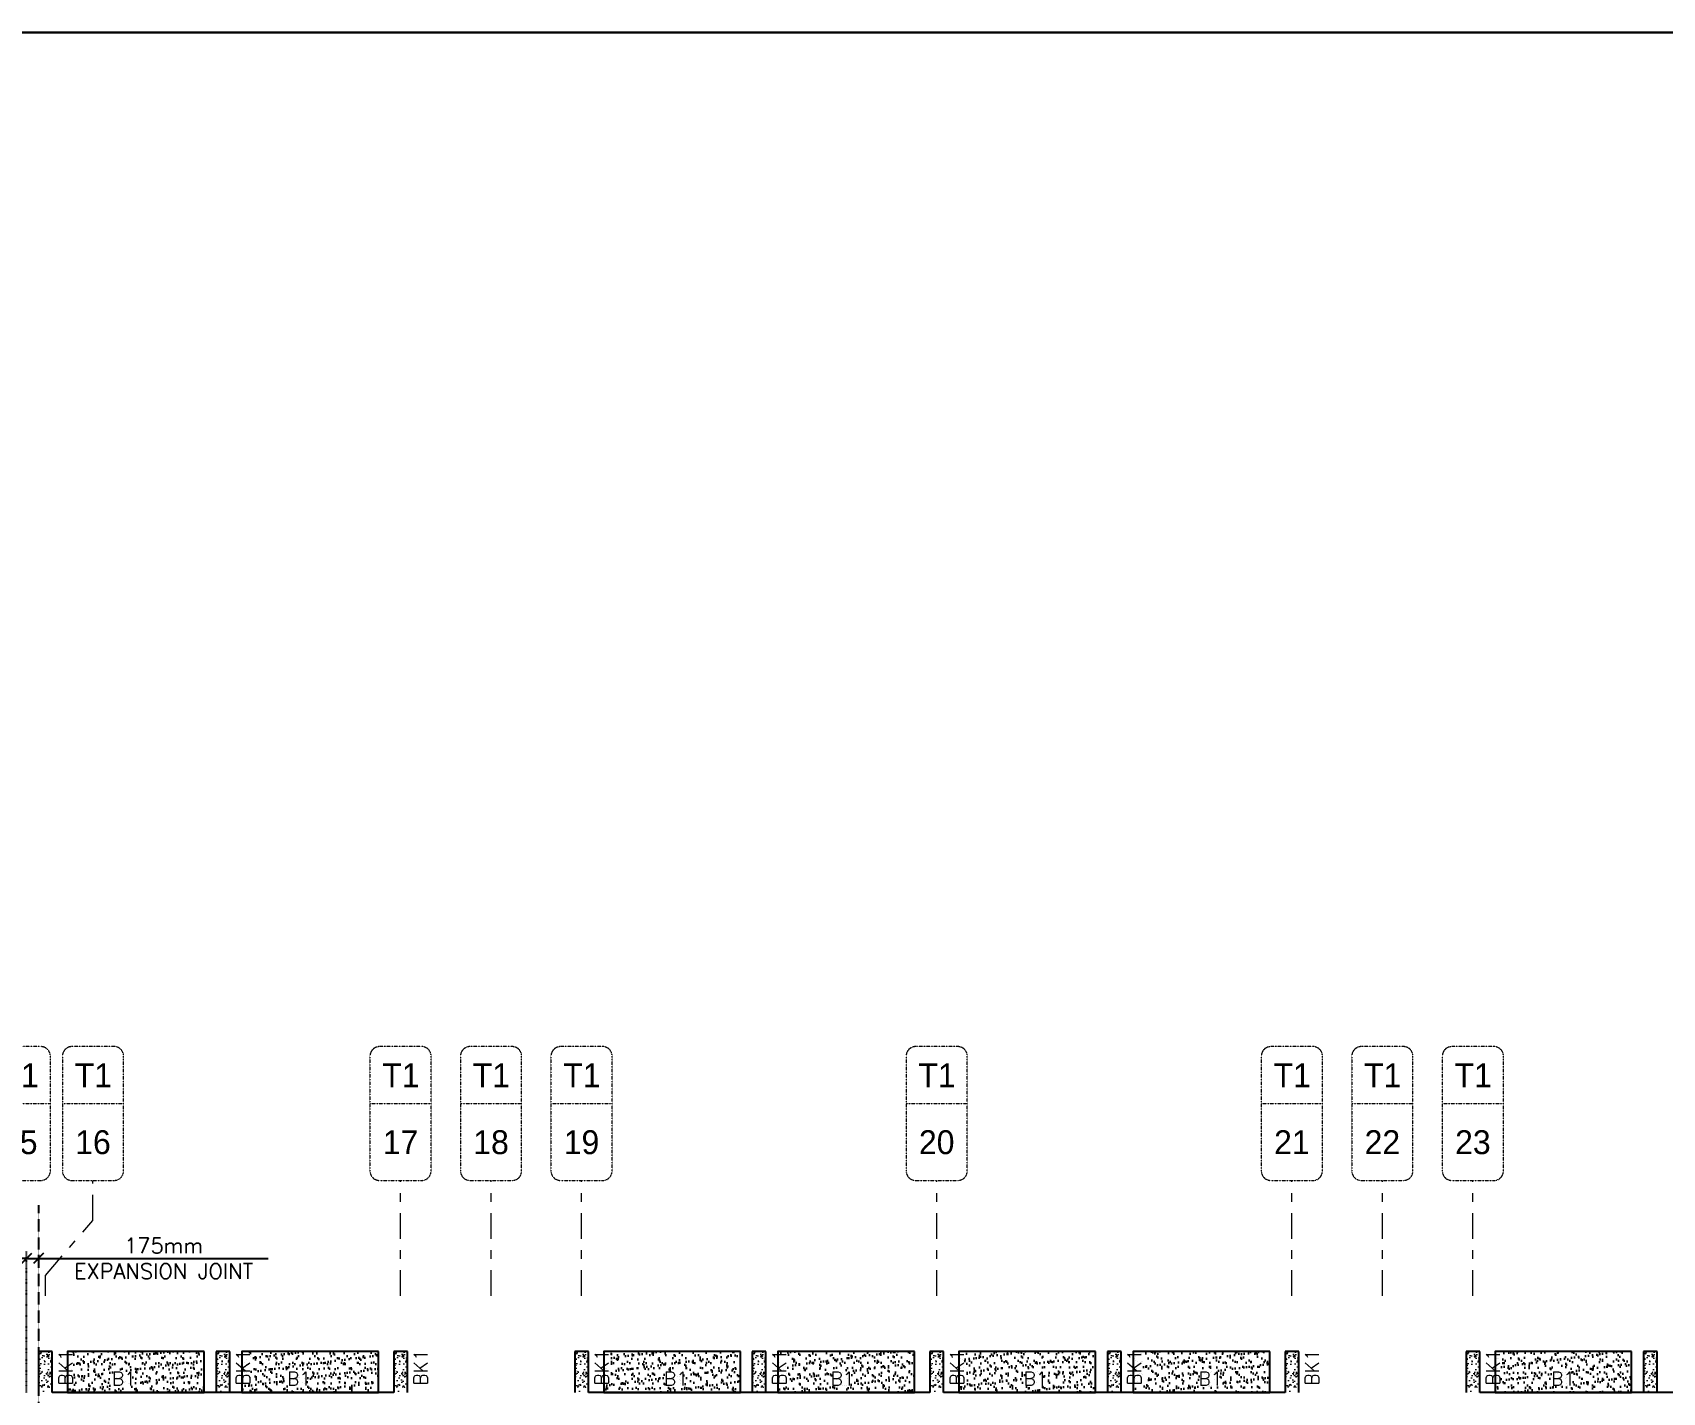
# Model space of a CAD drawing. Header units: millimetres. Extents: x 1078357 to 2594950, y -4969473 to -4636555.
# Drawn here: x 2093548 to 2117410, y -4656909 to -4636994 of the extents above; entities that cross this region are included whole.
import ezdxf
from ezdxf.enums import TextEntityAlignment as Align

# ---------------------------------------------------------------- set-up
doc = ezdxf.new("R2010")
doc.units = ezdxf.units.MM
doc.header["$PDMODE"] = 35
for name, pattern in [('CENTER', [2, 1.25, -0.25, 0.25, -0.25]), ('CONTINOUS', [0]), ('DGN STYLE 7', [8.34, 3.75, -1.67, 1.25, -1.67]), ('DOT', [0.25, 0, -0.25]), ('HIDDEN', [0.375, 0.25, -0.125]), ('New Retail block$0$CONTINOUS', [0])]:
    doc.linetypes.add(name, pattern=pattern)
doc.layers.get('0').update_dxf_attribs({"lineweight": 0})
doc.layers.get('Defpoints').update_dxf_attribs({"lineweight": 0})
for name, color, linetype, lineweight in [('A-_ANOTDIMA_D-', 6, 'Continuous', 13), ('A-_ANOTGRID_E-', 8, 'DGN STYLE 7', 13), ('Boundary', 40, 'Continuous', 30), ('GRID LINE', 8, 'Continuous', 0), ('HATCH', 8, 'Continuous', 30), ('S-NON STR RCC WALL', 8, 'Continuous', 0)]:
    doc.layers.add(name, color=color, linetype=linetype, lineweight=lineweight)
for name, color, linetype in [('B-200x650', 241, 'HIDDEN'), ('EXPANSION JOINT', 10, 'HIDDEN'), ('EXPANTION JOINT', 240, 'Continuous'), ('S-PROJECTION', 54, 'New Retail block$0$CONTINOUS')]:
    doc.layers.add(name, color=color, linetype=linetype)
doc.styles.add('Roman', font='romans')
doc.styles.add('ROMANS', font='romans.shx', dxfattribs={"width": 0.85})
doc.styles.get("Standard").update_dxf_attribs({"font": 'Adani Regular.ttf', "height": 500})
doc.dimstyles.new('HARESH', dxfattribs={"dimtxt": 150, "dimasz": 75, "dimexe": 0, "dimexo": 0, "dimgap": 25, "dimtad": 1, "dimdec": 0, "dimdsep": 46, "dimtxsty": 'Roman', "dimblk": 'OBLIQUE', "dimcen": 225, "dimdle": 25, "dimclrd": 2, "dimclre": 2, "dimclrt": 7, "dimadec": 8, "dimazin": 1, "dimtfac": 1, "dimtdec": 0, "dimtmove": 0, "dimatfit": 0, "dimfxl": 1, "dimlwd": -1, "dimlwe": -1, "dimarcsym": 0})

# ---------------------------------------------------------------- blocks, each defined once
blk = doc.blocks.new('_Oblique')
at = {"color": 0, "linetype": 'ByBlock', "lineweight": -2}
blk.add_line((-0.5, -0.5), (0.5, 0.5), dxfattribs=at)
blk = doc.blocks.new('*D1135')
at = {"layer": 'Defpoints', "color": 0, "linetype": 'CONTINOUS', "ltscale": 0.5, "transparency": 16777216}
for p in [(2093635, -4654896, 3), (2093635, -4654946), (2093460, -4656909, 0)]:
    blk.add_point(p, dxfattribs=at)
at = {"layer": 'EXPANTION JOINT', "color": 2, "linetype": 'CONTINOUS', "ltscale": 0.5, "transparency": 16777216}
for p, q in [((2093460, -4654946), (2093310, -4654946)), ((2093460, -4654946), (2093635, -4654946)), ((2093635, -4654946), (2096999, -4654946))]:
    blk.add_line(p, q, dxfattribs=at)
at = {"layer": 'EXPANTION JOINT', "color": 2, "linetype": 'DOT', "ltscale": 0.5, "transparency": 16777216}
for p, q in [((2093460, -4656909), (2093460, -4654846)), ((2093635, -4654896), (2093635, -4655046))]:
    blk.add_line(p, q, dxfattribs=at)
at = {"layer": 'EXPANTION JOINT', "color": 2, "linetype": 'CONTINOUS', "ltscale": 0.5, "transparency": 16777216, "xscale": 150, "yscale": 150, "zscale": 150}
blk.add_blockref('_Oblique', (2093460, -4654946), dxfattribs=at)
at = {"layer": 'EXPANTION JOINT', "color": 2, "linetype": 'CONTINOUS', "ltscale": 0.5, "transparency": 16777216, "xscale": 150, "yscale": 150, "zscale": 150, "rotation": 180}
blk.add_blockref('_Oblique', (2093635, -4654946), dxfattribs=at)
at = {"layer": 'EXPANTION JOINT', "color": 7, "linetype": 'CONTINOUS', "ltscale": 0.5, "transparency": 16777216, "char_height": 225, "attachment_point": 5, "style": 'Roman'}
for s, insert in [('175mm', (2095467, -4654759)), ('EXPANSION JOINT ', (2095467, -4655134))]:
    blk.add_mtext(s, dxfattribs=dict(at, insert=insert))
blk = doc.blocks.new('*D1136')
at = {"layer": 'Defpoints', "color": 0, "linetype": 'CONTINOUS', "ltscale": 0.5, "transparency": 16777216}
for p in [(2093635, -4654896, 3), (2093635, -4654946), (2093460, -4656909, 0)]:
    blk.add_point(p, dxfattribs=at)
at = {"layer": 'EXPANTION JOINT', "color": 2, "linetype": 'CONTINOUS', "ltscale": 0.5, "transparency": 16777216}
for p, q in [((2093460, -4654946), (2093310, -4654946)), ((2093460, -4654946), (2093635, -4654946)), ((2093635, -4654946), (2096999, -4654946))]:
    blk.add_line(p, q, dxfattribs=at)
at = {"layer": 'EXPANTION JOINT', "color": 2, "linetype": 'DOT', "ltscale": 0.5, "transparency": 16777216}
for p, q in [((2093460, -4656909), (2093460, -4654846)), ((2093635, -4654896), (2093635, -4655046))]:
    blk.add_line(p, q, dxfattribs=at)
at = {"layer": 'EXPANTION JOINT', "color": 2, "linetype": 'CONTINOUS', "ltscale": 0.5, "transparency": 16777216, "xscale": 150, "yscale": 150, "zscale": 150}
blk.add_blockref('_Oblique', (2093460, -4654946), dxfattribs=at)
at = {"layer": 'EXPANTION JOINT', "color": 2, "linetype": 'CONTINOUS', "ltscale": 0.5, "transparency": 16777216, "xscale": 150, "yscale": 150, "zscale": 150, "rotation": 180}
blk.add_blockref('_Oblique', (2093635, -4654946), dxfattribs=at)
at = {"layer": 'EXPANTION JOINT', "color": 7, "linetype": 'CONTINOUS', "ltscale": 0.5, "transparency": 16777216, "char_height": 225, "attachment_point": 5, "style": 'Roman'}
for s, insert in [('175mm', (2095467, -4654759)), ('EXPANSION JOINT ', (2095467, -4655134))]:
    blk.add_mtext(s, dxfattribs=dict(at, insert=insert))
blk = doc.blocks.new('Tower grid nomenclature-ex')
at = {"layer": 'A-_ANOTGRID_E-'}
blk.add_lwpolyline([(-1250, -600), (1750, -600, 0.414214), (2000, -350), (2000, 750, 0.414214), (1750, 1000), (-1250, 1000, 0.414214), (-1500, 750), (-1500, -350, 0.414214)], format="xyb", close=True, dxfattribs=at)
blk.add_lwpolyline([(0, 1000), (0, -600)], dxfattribs=at)
at = {"layer": 'A-_ANOTGRID_E-', "flags": 8}
for p in [(-1235, 400), (1788, 400)]:
    blk.add_attdef('GRID', text='', height=625, dxfattribs=at).set_placement(p, align=Align.MIDDLE_CENTER)
blk = doc.blocks.new('T1')
at = {"layer": 'GRID LINE', "linetype": 'DGN STYLE 7', "ltscale": 100, "elevation": 0}
for points in [[(84361, -31827), (84361, -31528), (85058, -30723), (85058, -30138)], [(89561, -31827), (89561, -30138)], [(90886, -31827), (90886, -30138)], [(92211, -31827), (92211, -30138)], [(97411, -31827), (97411, -30138)], [(102611, -31827), (102611, -30138)], [(103936, -31827), (103936, -30138)], [(105261, -31827), (105261, -30138)]]:
    blk.add_lwpolyline(points, dxfattribs=at)
at = {"layer": 'GRID LINE'}
ref = blk.add_blockref('Tower grid nomenclature-ex', (83874, -29018, 0), dxfattribs=dict(at, xscale=0.56, yscale=0.56, zscale=0.56, rotation=270))
ref.add_attrib('GRID', '15', dxfattribs={"layer": 'A-_ANOTGRID_E-', "height": 350}).set_placement((83986, -29578, 0), align=Align.MIDDLE_CENTER)
ref.add_attrib('GRID', 'T1', dxfattribs={"layer": 'A-_ANOTGRID_E-', "height": 350}).set_placement((83991, -28598, 0), align=Align.MIDDLE_CENTER)
ref = blk.add_blockref('Tower grid nomenclature-ex', (84946, -29018, 0), dxfattribs=dict(at, xscale=0.56, yscale=0.56, zscale=0.56, rotation=270))
ref.add_attrib('GRID', '16', dxfattribs={"layer": 'A-_ANOTGRID_E-', "height": 350}).set_placement((85058, -29578, 0), align=Align.MIDDLE_CENTER)
ref.add_attrib('GRID', 'T1', dxfattribs={"layer": 'A-_ANOTGRID_E-', "height": 350}).set_placement((85064, -28598, 0), align=Align.MIDDLE_CENTER)
ref = blk.add_blockref('Tower grid nomenclature-ex', (89449, -29018, 0), dxfattribs=dict(at, xscale=0.56, yscale=0.56, zscale=0.56, rotation=270))
ref.add_attrib('GRID', '17', dxfattribs={"layer": 'A-_ANOTGRID_E-', "height": 350}).set_placement((89561, -29578, 0), align=Align.MIDDLE_CENTER)
ref.add_attrib('GRID', 'T1', dxfattribs={"layer": 'A-_ANOTGRID_E-', "height": 350}).set_placement((89566, -28598, 0), align=Align.MIDDLE_CENTER)
ref = blk.add_blockref('Tower grid nomenclature-ex', (90774, -29018, 0), dxfattribs=dict(at, xscale=0.56, yscale=0.56, zscale=0.56, rotation=270))
ref.add_attrib('GRID', '18', dxfattribs={"layer": 'A-_ANOTGRID_E-', "height": 350}).set_placement((90886, -29578, 0), align=Align.MIDDLE_CENTER)
ref.add_attrib('GRID', 'T1', dxfattribs={"layer": 'A-_ANOTGRID_E-', "height": 350}).set_placement((90891, -28598, 0), align=Align.MIDDLE_CENTER)
ref = blk.add_blockref('Tower grid nomenclature-ex', (92099, -29018, 0), dxfattribs=dict(at, xscale=0.56, yscale=0.56, zscale=0.56, rotation=270))
ref.add_attrib('GRID', '19', dxfattribs={"layer": 'A-_ANOTGRID_E-', "height": 350}).set_placement((92211, -29578, 0), align=Align.MIDDLE_CENTER)
ref.add_attrib('GRID', 'T1', dxfattribs={"layer": 'A-_ANOTGRID_E-', "height": 350}).set_placement((92216, -28598, 0), align=Align.MIDDLE_CENTER)
ref = blk.add_blockref('Tower grid nomenclature-ex', (97299, -29018, 0), dxfattribs=dict(at, xscale=0.56, yscale=0.56, zscale=0.56, rotation=270))
ref.add_attrib('GRID', '20', dxfattribs={"layer": 'A-_ANOTGRID_E-', "height": 350}).set_placement((97411, -29578, 0), align=Align.MIDDLE_CENTER)
ref.add_attrib('GRID', 'T1', dxfattribs={"layer": 'A-_ANOTGRID_E-', "height": 350}).set_placement((97416, -28598, 0), align=Align.MIDDLE_CENTER)
ref = blk.add_blockref('Tower grid nomenclature-ex', (102499, -29018, 0), dxfattribs=dict(at, xscale=0.56, yscale=0.56, zscale=0.56, rotation=270))
ref.add_attrib('GRID', '21', dxfattribs={"layer": 'A-_ANOTGRID_E-', "height": 350}).set_placement((102611, -29578, 0), align=Align.MIDDLE_CENTER)
ref.add_attrib('GRID', 'T1', dxfattribs={"layer": 'A-_ANOTGRID_E-', "height": 350}).set_placement((102616, -28598, 0), align=Align.MIDDLE_CENTER)
ref = blk.add_blockref('Tower grid nomenclature-ex', (103824, -29018, 0), dxfattribs=dict(at, xscale=0.56, yscale=0.56, zscale=0.56, rotation=270))
ref.add_attrib('GRID', '22', dxfattribs={"layer": 'A-_ANOTGRID_E-', "height": 350}).set_placement((103936, -29578, 0), align=Align.MIDDLE_CENTER)
ref.add_attrib('GRID', 'T1', dxfattribs={"layer": 'A-_ANOTGRID_E-', "height": 350}).set_placement((103941, -28598, 0), align=Align.MIDDLE_CENTER)
ref = blk.add_blockref('Tower grid nomenclature-ex', (105149, -29018, 0), dxfattribs=dict(at, xscale=0.56, yscale=0.56, zscale=0.56, rotation=270))
ref.add_attrib('GRID', '23', dxfattribs={"layer": 'A-_ANOTGRID_E-', "height": 350}).set_placement((105261, -29578, 0), align=Align.MIDDLE_CENTER)
ref.add_attrib('GRID', 'T1', dxfattribs={"layer": 'A-_ANOTGRID_E-', "height": 350}).set_placement((105266, -28598, 0), align=Align.MIDDLE_CENTER)

msp = doc.modelspace()

# ---------------------------------------------------------------- hatches: boundary and pattern name
at = {"layer": 'HATCH'}
h = msp.add_hatch(dxfattribs=at)
h.set_pattern_fill('AR-SAND', color=8, scale=3, angle=179.97015)
h.set_pattern_definition([(37.4701541, (-822998.2, 9330660.76), (-4.7236114, 146.8264517), [0, -115.824, 0, -129.54, 0, -123.825]), (7.4701541, (-822998.2, 9330660.76), (134.9689868, 214.9772528), [0, -62.484, 0, -104.394, 0, -40.005]), (327.4701541, (-823091.93, 9330660.81), (237.2979035, 0.3075449), [0, -38.1, 0, -137.16, 0, -179.07]), (317.4701541, (-823091.93, 9330660.81), (229.1017424, 66.759465), [0, -19.05, 0, -89.916, 0, -102.87])])
h.paths.add_polyline_path([(2096060.3, -4656309.5), (2094060.3, -4656309.5), (2094060.3, -4656909.5), (2096060.3, -4656909.5)])
h = msp.add_hatch(dxfattribs=at)
h.set_pattern_fill('AR-SAND', color=8, scale=3, angle=179.97015)
h.set_pattern_definition([(37.4701541, (-825548.2, 9330660.76), (-4.7236114, 146.8264517), [0, -115.824, 0, -129.54, 0, -123.825]), (7.4701541, (-825548.2, 9330660.76), (134.9689868, 214.9772528), [0, -62.484, 0, -104.394, 0, -40.005]), (327.4701541, (-825641.93, 9330660.81), (237.2979035, 0.3075449), [0, -38.1, 0, -137.16, 0, -179.07]), (317.4701541, (-825641.93, 9330660.81), (229.1017424, 66.759465), [0, -19.05, 0, -89.916, 0, -102.87])])
h.paths.add_polyline_path([(2098610.3, -4656309.5), (2096610.3, -4656309.5), (2096610.3, -4656909.5), (2098610.3, -4656909.5)])
h = msp.add_hatch(dxfattribs=at)
h.set_pattern_fill('AR-SAND', color=8, scale=3, angle=179.97015)
h.set_pattern_definition([(37.4701541, (-830848.2, 9330660.76), (-4.7236114, 146.8264517), [0, -115.824, 0, -129.54, 0, -123.825]), (7.4701541, (-830848.2, 9330660.76), (134.9689868, 214.9772528), [0, -62.484, 0, -104.394, 0, -40.005]), (327.4701541, (-830941.93, 9330660.81), (237.2979035, 0.3075449), [0, -38.1, 0, -137.16, 0, -179.07]), (317.4701541, (-830941.93, 9330660.81), (229.1017424, 66.759465), [0, -19.05, 0, -89.916, 0, -102.87])])
h.paths.add_polyline_path([(2103910.3, -4656309.5), (2101910.3, -4656309.5), (2101910.3, -4656909.5), (2103910.3, -4656909.5)])
h = msp.add_hatch(dxfattribs=at)
h.set_pattern_fill('AR-SAND', color=8, scale=3, angle=179.97015)
h.set_pattern_definition([(37.4701541, (-833398.2, 9330660.76), (-4.7236114, 146.8264517), [0, -115.824, 0, -129.54, 0, -123.825]), (7.4701541, (-833398.2, 9330660.76), (134.9689868, 214.9772528), [0, -62.484, 0, -104.394, 0, -40.005]), (327.4701541, (-833491.93, 9330660.81), (237.2979035, 0.3075449), [0, -38.1, 0, -137.16, 0, -179.07]), (317.4701541, (-833491.93, 9330660.81), (229.1017424, 66.759465), [0, -19.05, 0, -89.916, 0, -102.87])])
h.paths.add_polyline_path([(2106460.3, -4656309.5), (2104460.3, -4656309.5), (2104460.3, -4656909.5), (2106460.3, -4656909.5)])
h = msp.add_hatch(dxfattribs=at)
h.set_pattern_fill('AR-SAND', color=8, scale=3, angle=179.97015)
h.set_pattern_definition([(37.4701541, (-836048.2, 9330660.76), (-4.7236114, 146.8264517), [0, -115.824, 0, -129.54, 0, -123.825]), (7.4701541, (-836048.2, 9330660.76), (134.9689868, 214.9772528), [0, -62.484, 0, -104.394, 0, -40.005]), (327.4701541, (-836141.93, 9330660.81), (237.2979035, 0.3075449), [0, -38.1, 0, -137.16, 0, -179.07]), (317.4701541, (-836141.93, 9330660.81), (229.1017424, 66.759465), [0, -19.05, 0, -89.916, 0, -102.87])])
h.paths.add_polyline_path([(2109110.3, -4656309.5), (2107110.3, -4656309.5), (2107110.3, -4656909.5), (2109110.3, -4656909.5)])
h = msp.add_hatch(dxfattribs=at)
h.set_pattern_fill('AR-SAND', color=8, scale=3, angle=179.97015)
h.set_pattern_definition([(37.4701541, (-838598.2, 9330660.76), (-4.7236114, 146.8264517), [0, -115.824, 0, -129.54, 0, -123.825]), (7.4701541, (-838598.2, 9330660.76), (134.9689868, 214.9772528), [0, -62.484, 0, -104.394, 0, -40.005]), (327.4701541, (-838691.93, 9330660.81), (237.2979035, 0.3075449), [0, -38.1, 0, -137.16, 0, -179.07]), (317.4701541, (-838691.93, 9330660.81), (229.1017424, 66.759465), [0, -19.05, 0, -89.916, 0, -102.87])])
h.paths.add_polyline_path([(2111660.3, -4656309.5), (2109660.3, -4656309.5), (2109660.3, -4656909.5), (2111660.3, -4656909.5)])
h = msp.add_hatch(dxfattribs=at)
h.set_pattern_fill('AR-SAND', color=8, scale=3, angle=179.97015)
h.set_pattern_definition([(37.4701541, (-843898.2, 9330660.76), (-4.7236114, 146.8264517), [0, -115.824, 0, -129.54, 0, -123.825]), (7.4701541, (-843898.2, 9330660.76), (134.9689868, 214.9772528), [0, -62.484, 0, -104.394, 0, -40.005]), (327.4701541, (-843991.93, 9330660.81), (237.2979035, 0.3075449), [0, -38.1, 0, -137.16, 0, -179.07]), (317.4701541, (-843991.93, 9330660.81), (229.1017424, 66.759465), [0, -19.05, 0, -89.916, 0, -102.87])])
h.paths.add_polyline_path([(2116960.3, -4656309.5), (2114960.3, -4656309.5), (2114960.3, -4656909.5), (2116960.3, -4656909.5)])
at = {"layer": 'S-NON STR RCC WALL'}
h = msp.add_hatch(dxfattribs=at)
h.set_pattern_fill('AR-CONC', color=256, angle=180)
h.set_pattern_definition([(50, (-6440209.85, 32898778.78), (182.184669, -15.93908554), [19.05, -209.55]), (355, (-6440209.85, 32898778.78), (-35.2434214, 191.0568452), [15.24, -167.6405842]), (100.4514447, (-6440194.66, 32898777.45), (146.9412471, 175.1177519), [16.1900088, -178.0902446]), (46.1842, (-6440209.85, 32898829.58), (271.0790409, -42.0423279), [28.575, -314.325]), (96.6355576, (-6440187.26, 32898826.07), (237.404134, 247.4261246), [24.2850231, -267.1356082]), (351.1841512, (-6440209.85, 32898829.58), (237.404134, 247.4261246), [22.859967, -251.459732]), (21, (-6440184.45, 32898816.88), (151.61439127, -102.2651982), [19.05, -209.55]), (326, (-6440184.45, 32898816.88), (61.80202835, 184.1879661), [15.24, -167.64]), (71.451445, (-6440171.81, 32898808.35), (213.4164193, 81.9227689), [16.1900088, -178.0899376]), (37.5, (-6440209.845, 32898778.777), (3.08860325, 84.55503887), [0, -165.608, 0, -170.18, 0, -168.275]), (7.5, (-6440209.845, 32898778.78), (66.8196625, 100.18057482), [0, -97.028, 0, -161.798, 0, -64.135]), (327.5, (-6440266.49, 32898778.777), (135.59059517, -5.72874399), [0, -63.5, 0, -198.12, 0, -262.89]), (317.5, (-6440291.89, 32898778.78), (148.1291814, 25.42649103), [0, -82.55, 0, -131.572, 0, -186.69])])
h.paths.add_polyline_path([(2093834.9, -4656909.4), (2093834.9, -4656309.4), (2093634.9, -4656309.4), (2093634.9, -4656909.4), (2093834.9, -4656909.4)], is_closed=False)
h = msp.add_hatch(dxfattribs=at)
h.set_pattern_fill('AR-CONC', color=256, angle=180)
h.set_pattern_definition([(50, (-6437609.82, 32898778.73), (182.184669, -15.93908554), [19.05, -209.55]), (355, (-6437609.82, 32898778.73), (-35.2434214, 191.0568452), [15.24, -167.6405842]), (100.4514447, (-6437594.64, 32898777.4), (146.9412471, 175.1177519), [16.1900088, -178.0902446]), (46.1842, (-6437609.82, 32898829.53), (271.0790409, -42.0423279), [28.575, -314.325]), (96.6355576, (-6437587.23, 32898826.03), (237.404134, 247.4261246), [24.2850231, -267.1356082]), (351.1841512, (-6437609.82, 32898829.53), (237.404134, 247.4261246), [22.859967, -251.459732]), (21, (-6437584.42, 32898816.83), (151.61439127, -102.2651982), [19.05, -209.55]), (326, (-6437584.42, 32898816.83), (61.80202835, 184.1879661), [15.24, -167.64]), (71.451445, (-6437571.79, 32898808.31), (213.4164193, 81.9227689), [16.1900088, -178.0899376]), (37.5, (-6437609.825, 32898778.73), (3.08860325, 84.55503887), [0, -165.608, 0, -170.18, 0, -168.275]), (7.5, (-6437609.825, 32898778.73), (66.8196625, 100.18057482), [0, -97.028, 0, -161.798, 0, -64.135]), (327.5, (-6437666.47, 32898778.73), (135.59059517, -5.72874399), [0, -63.5, 0, -198.12, 0, -262.89]), (317.5, (-6437691.87, 32898778.73), (148.1291814, 25.42649103), [0, -82.55, 0, -131.572, 0, -186.69])])
h.paths.add_polyline_path([(2096434.9, -4656909.5), (2096434.9, -4656309.5), (2096235, -4656309.5), (2096235, -4656909.5), (2096434.9, -4656909.5)], is_closed=False)
h = msp.add_hatch(dxfattribs=at)
h.set_pattern_fill('AR-CONC', color=256, angle=180)
h.set_pattern_definition([(50, (-6435009.85, 32898778.77), (182.184669, -15.93908554), [19.05, -209.55]), (355, (-6435009.85, 32898778.77), (-35.2434214, 191.0568452), [15.24, -167.6405842]), (100.4514447, (-6434994.66, 32898777.44), (146.9412471, 175.1177519), [16.1900088, -178.0902446]), (46.1842, (-6435009.85, 32898829.57), (271.0790409, -42.0423279), [28.575, -314.325]), (96.6355576, (-6434987.26, 32898826.07), (237.404134, 247.4261246), [24.2850231, -267.1356082]), (351.1841512, (-6435009.85, 32898829.57), (237.404134, 247.4261246), [22.859967, -251.459732]), (21, (-6434984.45, 32898816.87), (151.61439127, -102.2651982), [19.05, -209.55]), (326, (-6434984.45, 32898816.87), (61.80202835, 184.1879661), [15.24, -167.64]), (71.451445, (-6434971.81, 32898808.35), (213.4164193, 81.9227689), [16.1900088, -178.0899376]), (37.5, (-6435009.845, 32898778.77), (3.08860325, 84.55503887), [0, -165.608, 0, -170.18, 0, -168.275]), (7.5, (-6435009.845, 32898778.77), (66.8196625, 100.18057482), [0, -97.028, 0, -161.798, 0, -64.135]), (327.5, (-6435066.49, 32898778.77), (135.59059517, -5.72874399), [0, -63.5, 0, -198.12, 0, -262.89]), (317.5, (-6435091.89, 32898778.77), (148.1291814, 25.42649103), [0, -82.55, 0, -131.572, 0, -186.69])])
h.paths.add_polyline_path([(2099034.9, -4656909.4), (2099034.9, -4656309.4), (2098834.9, -4656309.4), (2098834.9, -4656909.4), (2099034.9, -4656909.4)], is_closed=False)
h = msp.add_hatch(dxfattribs=at)
h.set_pattern_fill('AR-CONC', color=256, angle=180)
h.set_pattern_definition([(50, (-6432359.82, 32898778.73), (182.184669, -15.93908554), [19.05, -209.55]), (355, (-6432359.82, 32898778.73), (-35.2434214, 191.0568452), [15.24, -167.6405842]), (100.4514447, (-6432344.64, 32898777.4), (146.9412471, 175.1177519), [16.1900088, -178.0902446]), (46.1842, (-6432359.82, 32898829.53), (271.0790409, -42.0423279), [28.575, -314.325]), (96.6355576, (-6432337.23, 32898826.03), (237.404134, 247.4261246), [24.2850231, -267.1356082]), (351.1841512, (-6432359.82, 32898829.53), (237.404134, 247.4261246), [22.859967, -251.459732]), (21, (-6432334.42, 32898816.83), (151.61439127, -102.2651982), [19.05, -209.55]), (326, (-6432334.42, 32898816.83), (61.80202835, 184.1879661), [15.24, -167.64]), (71.451445, (-6432321.79, 32898808.31), (213.4164193, 81.9227689), [16.1900088, -178.0899376]), (37.5, (-6432359.825, 32898778.73), (3.08860325, 84.55503887), [0, -165.608, 0, -170.18, 0, -168.275]), (7.5, (-6432359.825, 32898778.73), (66.8196625, 100.18057482), [0, -97.028, 0, -161.798, 0, -64.135]), (327.5, (-6432416.47, 32898778.73), (135.59059517, -5.72874399), [0, -63.5, 0, -198.12, 0, -262.89]), (317.5, (-6432441.87, 32898778.73), (148.1291814, 25.42649103), [0, -82.55, 0, -131.572, 0, -186.69])])
h.paths.add_polyline_path([(2101684.9, -4656909.5), (2101684.9, -4656309.5), (2101485, -4656309.5), (2101485, -4656909.5), (2101684.9, -4656909.5)], is_closed=False)
h = msp.add_hatch(dxfattribs=at)
h.set_pattern_fill('AR-CONC', color=256, angle=180)
h.set_pattern_definition([(50, (-6429759.85, 32898778.74), (182.184669, -15.93908554), [19.05, -209.55]), (355, (-6429759.85, 32898778.74), (-35.2434214, 191.0568452), [15.24, -167.6405842]), (100.4514447, (-6429744.66, 32898777.41), (146.9412471, 175.1177519), [16.1900088, -178.0902446]), (46.1842, (-6429759.85, 32898829.54), (271.0790409, -42.0423279), [28.575, -314.325]), (96.6355576, (-6429737.26, 32898826.03), (237.404134, 247.4261246), [24.2850231, -267.1356082]), (351.1841512, (-6429759.85, 32898829.54), (237.404134, 247.4261246), [22.859967, -251.459732]), (21, (-6429734.45, 32898816.84), (151.61439127, -102.2651982), [19.05, -209.55]), (326, (-6429734.45, 32898816.84), (61.80202835, 184.1879661), [15.24, -167.64]), (71.451445, (-6429721.81, 32898808.31), (213.4164193, 81.9227689), [16.1900088, -178.0899376]), (37.5, (-6429759.845, 32898778.74), (3.08860325, 84.55503887), [0, -165.608, 0, -170.18, 0, -168.275]), (7.5, (-6429759.845, 32898778.74), (66.8196625, 100.18057482), [0, -97.028, 0, -161.798, 0, -64.135]), (327.5, (-6429816.49, 32898778.74), (135.59059517, -5.72874399), [0, -63.5, 0, -198.12, 0, -262.89]), (317.5, (-6429841.89, 32898778.74), (148.1291814, 25.42649103), [0, -82.55, 0, -131.572, 0, -186.69])])
h.paths.add_polyline_path([(2104284.9, -4656909.5), (2104284.9, -4656309.5), (2104084.9, -4656309.5), (2104084.9, -4656909.5), (2104284.9, -4656909.5)], is_closed=False)
h = msp.add_hatch(dxfattribs=at)
h.set_pattern_fill('AR-CONC', color=256, angle=180)
h.set_pattern_definition([(50, (-6427159.85, 32898778.76), (182.184669, -15.93908554), [19.05, -209.55]), (355, (-6427159.85, 32898778.76), (-35.2434214, 191.0568452), [15.24, -167.6405842]), (100.4514447, (-6427144.66, 32898777.44), (146.9412471, 175.1177519), [16.1900088, -178.0902446]), (46.1842, (-6427159.85, 32898829.56), (271.0790409, -42.0423279), [28.575, -314.325]), (96.6355576, (-6427137.26, 32898826.06), (237.404134, 247.4261246), [24.2850231, -267.1356082]), (351.1841512, (-6427159.85, 32898829.56), (237.404134, 247.4261246), [22.859967, -251.459732]), (21, (-6427134.45, 32898816.86), (151.61439127, -102.2651982), [19.05, -209.55]), (326, (-6427134.45, 32898816.86), (61.80202835, 184.1879661), [15.24, -167.64]), (71.451445, (-6427121.81, 32898808.34), (213.4164193, 81.9227689), [16.1900088, -178.0899376]), (37.5, (-6427159.845, 32898778.763), (3.08860325, 84.55503887), [0, -165.608, 0, -170.18, 0, -168.275]), (7.5, (-6427159.845, 32898778.76), (66.8196625, 100.18057482), [0, -97.028, 0, -161.798, 0, -64.135]), (327.5, (-6427216.49, 32898778.763), (135.59059517, -5.72874399), [0, -63.5, 0, -198.12, 0, -262.89]), (317.5, (-6427241.89, 32898778.76), (148.1291814, 25.42649103), [0, -82.55, 0, -131.572, 0, -186.69])])
h.paths.add_polyline_path([(2106884.9, -4656909.4), (2106884.9, -4656309.4), (2106684.9, -4656309.4), (2106684.9, -4656909.4), (2106884.9, -4656909.4)], is_closed=False)
h = msp.add_hatch(dxfattribs=at)
h.set_pattern_fill('AR-CONC', color=256, angle=180)
h.set_pattern_definition([(50, (-6424559.82, 32898778.73), (182.184669, -15.93908554), [19.05, -209.55]), (355, (-6424559.82, 32898778.73), (-35.2434214, 191.0568452), [15.24, -167.6405842]), (100.4514447, (-6424544.64, 32898777.4), (146.9412471, 175.1177519), [16.1900088, -178.0902446]), (46.1842, (-6424559.82, 32898829.53), (271.0790409, -42.0423279), [28.575, -314.325]), (96.6355576, (-6424537.23, 32898826.03), (237.404134, 247.4261246), [24.2850231, -267.1356082]), (351.1841512, (-6424559.82, 32898829.53), (237.404134, 247.4261246), [22.859967, -251.459732]), (21, (-6424534.42, 32898816.83), (151.61439127, -102.2651982), [19.05, -209.55]), (326, (-6424534.42, 32898816.83), (61.80202835, 184.1879661), [15.24, -167.64]), (71.451445, (-6424521.79, 32898808.31), (213.4164193, 81.9227689), [16.1900088, -178.0899376]), (37.5, (-6424559.825, 32898778.73), (3.08860325, 84.55503887), [0, -165.608, 0, -170.18, 0, -168.275]), (7.5, (-6424559.825, 32898778.73), (66.8196625, 100.18057482), [0, -97.028, 0, -161.798, 0, -64.135]), (327.5, (-6424616.47, 32898778.73), (135.59059517, -5.72874399), [0, -63.5, 0, -198.12, 0, -262.89]), (317.5, (-6424641.87, 32898778.73), (148.1291814, 25.42649103), [0, -82.55, 0, -131.572, 0, -186.69])])
h.paths.add_polyline_path([(2109484.9, -4656909.5), (2109484.9, -4656309.5), (2109285, -4656309.5), (2109285, -4656909.5), (2109484.9, -4656909.5)], is_closed=False)
h = msp.add_hatch(dxfattribs=at)
h.set_pattern_fill('AR-CONC', color=256, angle=180)
h.set_pattern_definition([(50, (-6421959.82, 32898778.73), (182.184669, -15.93908554), [19.05, -209.55]), (355, (-6421959.82, 32898778.73), (-35.2434214, 191.0568452), [15.24, -167.6405842]), (100.4514447, (-6421944.64, 32898777.4), (146.9412471, 175.1177519), [16.1900088, -178.0902446]), (46.1842, (-6421959.82, 32898829.53), (271.0790409, -42.0423279), [28.575, -314.325]), (96.6355576, (-6421937.23, 32898826.03), (237.404134, 247.4261246), [24.2850231, -267.1356082]), (351.1841512, (-6421959.82, 32898829.53), (237.404134, 247.4261246), [22.859967, -251.459732]), (21, (-6421934.42, 32898816.83), (151.61439127, -102.2651982), [19.05, -209.55]), (326, (-6421934.42, 32898816.83), (61.80202835, 184.1879661), [15.24, -167.64]), (71.451445, (-6421921.79, 32898808.31), (213.4164193, 81.9227689), [16.1900088, -178.0899376]), (37.5, (-6421959.825, 32898778.73), (3.08860325, 84.55503887), [0, -165.608, 0, -170.18, 0, -168.275]), (7.5, (-6421959.825, 32898778.73), (66.8196625, 100.18057482), [0, -97.028, 0, -161.798, 0, -64.135]), (327.5, (-6422016.47, 32898778.73), (135.59059517, -5.72874399), [0, -63.5, 0, -198.12, 0, -262.89]), (317.5, (-6422041.87, 32898778.73), (148.1291814, 25.42649103), [0, -82.55, 0, -131.572, 0, -186.69])])
h.paths.add_polyline_path([(2112084.9, -4656909.5), (2112084.9, -4656309.5), (2111885, -4656309.5), (2111885, -4656909.5), (2112084.9, -4656909.5)], is_closed=False)
h = msp.add_hatch(dxfattribs=at)
h.set_pattern_fill('AR-CONC', color=256, angle=180)
h.set_pattern_definition([(50, (-6419309.82, 32898778.73), (182.184669, -15.93908554), [19.05, -209.55]), (355, (-6419309.82, 32898778.73), (-35.2434214, 191.0568452), [15.24, -167.6405842]), (100.4514447, (-6419294.64, 32898777.4), (146.9412471, 175.1177519), [16.1900088, -178.0902446]), (46.1842, (-6419309.82, 32898829.53), (271.0790409, -42.0423279), [28.575, -314.325]), (96.6355576, (-6419287.23, 32898826.03), (237.404134, 247.4261246), [24.2850231, -267.1356082]), (351.1841512, (-6419309.82, 32898829.53), (237.404134, 247.4261246), [22.859967, -251.459732]), (21, (-6419284.42, 32898816.83), (151.61439127, -102.2651982), [19.05, -209.55]), (326, (-6419284.42, 32898816.83), (61.80202835, 184.1879661), [15.24, -167.64]), (71.451445, (-6419271.79, 32898808.31), (213.4164193, 81.9227689), [16.1900088, -178.0899376]), (37.5, (-6419309.825, 32898778.73), (3.08860325, 84.55503887), [0, -165.608, 0, -170.18, 0, -168.275]), (7.5, (-6419309.825, 32898778.73), (66.8196625, 100.18057482), [0, -97.028, 0, -161.798, 0, -64.135]), (327.5, (-6419366.47, 32898778.73), (135.59059517, -5.72874399), [0, -63.5, 0, -198.12, 0, -262.89]), (317.5, (-6419391.87, 32898778.73), (148.1291814, 25.42649103), [0, -82.55, 0, -131.572, 0, -186.69])])
h.paths.add_polyline_path([(2114734.9, -4656909.5), (2114734.9, -4656309.5), (2114535, -4656309.5), (2114535, -4656909.5), (2114734.9, -4656909.5)], is_closed=False)
h = msp.add_hatch(dxfattribs=at)
h.set_pattern_fill('AR-CONC', color=256, angle=180)
h.set_pattern_definition([(50, (-6416709.85, 32898778.74), (182.184669, -15.93908554), [19.05, -209.55]), (355, (-6416709.85, 32898778.74), (-35.2434214, 191.0568452), [15.24, -167.6405842]), (100.4514447, (-6416694.66, 32898777.41), (146.9412471, 175.1177519), [16.1900088, -178.0902446]), (46.1842, (-6416709.85, 32898829.54), (271.0790409, -42.0423279), [28.575, -314.325]), (96.6355576, (-6416687.26, 32898826.03), (237.404134, 247.4261246), [24.2850231, -267.1356082]), (351.1841512, (-6416709.85, 32898829.54), (237.404134, 247.4261246), [22.859967, -251.459732]), (21, (-6416684.45, 32898816.84), (151.61439127, -102.2651982), [19.05, -209.55]), (326, (-6416684.45, 32898816.84), (61.80202835, 184.1879661), [15.24, -167.64]), (71.451445, (-6416671.81, 32898808.31), (213.4164193, 81.9227689), [16.1900088, -178.0899376]), (37.5, (-6416709.845, 32898778.74), (3.08860325, 84.55503887), [0, -165.608, 0, -170.18, 0, -168.275]), (7.5, (-6416709.845, 32898778.74), (66.8196625, 100.18057482), [0, -97.028, 0, -161.798, 0, -64.135]), (327.5, (-6416766.49, 32898778.74), (135.59059517, -5.72874399), [0, -63.5, 0, -198.12, 0, -262.89]), (317.5, (-6416791.89, 32898778.74), (148.1291814, 25.42649103), [0, -82.55, 0, -131.572, 0, -186.69])])
h.paths.add_polyline_path([(2117334.9, -4656909.5), (2117334.9, -4656309.5), (2117134.9, -4656309.5), (2117134.9, -4656909.5), (2117334.9, -4656909.5)], is_closed=False)

# ---------------------------------------------------------------- linework, layer by layer
at = {"layer": 'B-200x650', "linetype": 'CONTINOUS', "ltscale": 700}
for p, q in [((2093834.9, -4656309.4, 0), (2093634.9, -4656309.4, 0)), ((2093634.9, -4656309.4, 0), (2093634.9, -4656909.4, 0)), ((2093834.9, -4656909.4, 0), (2093834.9, -4656309.4, 0)), ((2096434.9, -4656309.4, 0), (2096234.9, -4656309.4, 0)), ((2096234.9, -4656309.4, 0), (2096234.9, -4656909.4, 0)), ((2096434.9, -4656909.4, 0), (2096434.9, -4656309.4, 0)), ((2099034.9, -4656309.4, 0), (2098834.9, -4656309.4, 0)), ((2098834.9, -4656309.4, 0), (2098834.9, -4656909.4, 0)), ((2099034.9, -4656909.4, 0), (2099034.9, -4656309.4, 0)), ((2101684.9, -4656309.4, 0), (2101484.9, -4656309.4, 0)), ((2101484.9, -4656309.4, 0), (2101484.9, -4656909.4, 0)), ((2101684.9, -4656909.4, 0), (2101684.9, -4656309.4, 0)), ((2104284.9, -4656309.5, 0), (2104084.9, -4656309.5, 0)), ((2104084.9, -4656309.5, 0), (2104084.9, -4656909.5, 0)), ((2104284.9, -4656909.5, 0), (2104284.9, -4656309.5, 0)), ((2106884.9, -4656309.4, 0), (2106684.9, -4656309.4, 0)), ((2106684.9, -4656309.4, 0), (2106684.9, -4656909.4, 0)), ((2106884.9, -4656909.4, 0), (2106884.9, -4656309.4, 0)), ((2109484.9, -4656309.5, 0), (2109284.9, -4656309.5, 0)), ((2109284.9, -4656309.5, 0), (2109284.9, -4656909.5, 0)), ((2109484.9, -4656909.5, 0), (2109484.9, -4656309.5, 0)), ((2112084.9, -4656309.4, 0), (2111884.9, -4656309.4, 0)), ((2111884.9, -4656309.4, 0), (2111884.9, -4656909.4, 0)), ((2112084.9, -4656909.4, 0), (2112084.9, -4656309.4, 0)), ((2114734.9, -4656309.4, 0), (2114534.9, -4656309.4, 0)), ((2114534.9, -4656309.4, 0), (2114534.9, -4656909.4, 0)), ((2114734.9, -4656909.4, 0), (2114734.9, -4656309.4, 0)), ((2117334.9, -4656309.5, 0), (2117134.9, -4656309.5, 0)), ((2117134.9, -4656309.5, 0), (2117134.9, -4656909.5, 0)), ((2117334.9, -4656909.5, 0), (2117334.9, -4656309.5, 0)), ((2098835.3, -4656909.4, 0), (2093835.3, -4656909.4, 0)), ((2106685.3, -4656909.5, 0), (2101685.3, -4656909.5, 0)), ((2111885.3, -4656909.5, 0), (2106885.3, -4656909.5, 0)), ((2119735.3, -4656909.5, 0), (2114735.3, -4656909.5, 0))]:
    msp.add_line(p, q, dxfattribs=at)
at = {"layer": 'Boundary', "ltscale": 700, "elevation": 0}
msp.add_lwpolyline([(2039556.1, -4636994.1), (2144124.7, -4636994.1), (2144124.7, -4687024.5), (2039556.1, -4687024.5)], close=True, dxfattribs=at)
at = {"layer": 'EXPANSION JOINT'}
msp.add_line((2093635.2, -4654169.5, 0), (2093635.2, -4674502, 0), dxfattribs=at)
msp.add_line((2093635.2, -4654169.5, 0), (2093635.2, -4674502, 0), dxfattribs=at)
at = {"layer": 'S-PROJECTION', "elevation": 0}
for points in [[(2096060.3, -4656309.5), (2094060.3, -4656309.5), (2094060.3, -4656909.5), (2096060.3, -4656909.5)], [(2098610.3, -4656309.5), (2096610.3, -4656309.5), (2096610.3, -4656909.5), (2098610.3, -4656909.5)], [(2103910.3, -4656309.5), (2101910.3, -4656309.5), (2101910.3, -4656909.5), (2103910.3, -4656909.5)], [(2106460.3, -4656309.5), (2104460.3, -4656309.5), (2104460.3, -4656909.5), (2106460.3, -4656909.5)], [(2109110.3, -4656309.5), (2107110.3, -4656309.5), (2107110.3, -4656909.5), (2109110.3, -4656909.5)], [(2111660.3, -4656309.5), (2109660.3, -4656309.5), (2109660.3, -4656909.5), (2111660.3, -4656909.5)], [(2116960.3, -4656309.5), (2114960.3, -4656309.5), (2114960.3, -4656909.5), (2116960.3, -4656909.5)]]:
    msp.add_lwpolyline(points, close=True, dxfattribs=at)

# ---------------------------------------------------------------- block references
at = {"layer": 'A-_ANOTDIMA_D-', "color": 2, "linetype": 'CENTER', "ltscale": 700}
msp.add_blockref('T1', (2009374.3, -4623666.8, 0), dxfattribs=at)

# ---------------------------------------------------------------- texts
at = {"layer": 'B-200x650', "linetype": 'CONTINOUS', "ltscale": 700, "style": 'ROMANS'}
for p in [(2094130.6, -4656809.1, 50), (2096730.6, -4656809.1, 50), (2099330.6, -4656809.1, 50), (2101980.6, -4656809.1, 50), (2104580.6, -4656809.1, 50), (2107180.6, -4656809.1, 50), (2109780.6, -4656809.1, 50), (2112380.6, -4656809.1, 50), (2115030.6, -4656809.1, 50)]:
    msp.add_text('BK1', height=200, rotation=90, dxfattribs=at).set_placement(p)
at = {"layer": 'B-200x650', "linetype": 'HIDDEN', "ltscale": 500, "style": 'ROMANS'}
for p in [(2094708.5, -4656809.1, -2.7), (2097273.3, -4656809.1, -2.7), (2102791.7, -4656809.1, -2.7), (2105230.6, -4656809.1, -2.7), (2108057.4, -4656809.1, -2.7), (2110617.4, -4656809.1, -2.7), (2115779.7, -4656809.1, -2.7)]:
    msp.add_text('B1', height=200, rotation=359.99906, dxfattribs=at).set_placement(p)

# ---------------------------------------------------------------- dimensions: what is measured, and where the dimension line sits
at = {"layer": 'EXPANTION JOINT', "linetype": 'CONTINOUS', "ltscale": 0.5}
for picture in ['*D1135', '*D1136']:
    dim = msp.add_linear_dim(base=(2093635.2, -4654946.3, -2.8), p1=(2093460.2, -4656909.1, -2.8), p2=(2093635.2, -4654895.8, 0), text='175mm\\XEXPANSION JOINT ', dimstyle='HARESH', override={"dimtxt": 225, "dimasz": 150, "dimexe": 100, "dimgap": 75, "dimtxsty": 'Roman', "dimdle": 1, "dimfxl": 500, "dimarcsym": 1}, dxfattribs=at)
    dim.commit()
    dim.dimension.update_dxf_attribs({"geometry": picture, "text_midpoint": (2095467.3, -4654946.3, -2.8)})

doc.saveas('drawing.dxf')
